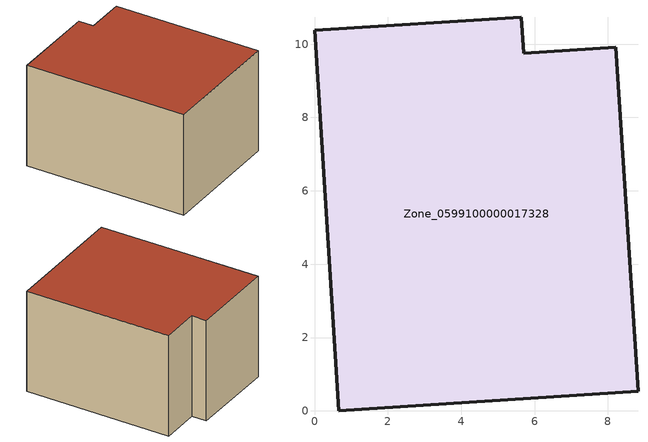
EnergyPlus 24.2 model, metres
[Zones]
Zone_0599100000017328
 floor ground (C_G): 0,10.38 5.64,10.74 5.7,9.76 8.22,9.92 8.82,0.53 0.67,0 z0
 wall outside (C_F): 5.64,10.74 0,10.38 0.67,0 8.82,0.53 8.22,9.92 5.7,9.76 5.64,10.74 z0:6.67
 roof outside (C_R): 8.82,0.53 8.22,9.92 5.7,9.76 5.64,10.74 0,10.38 0.67,0 z6.67
[BUILDING]
Pand.0599100000017328: North Axis=0; Terrain=City; Loads Convergence Tolerance Value=0.04; Temperature Convergence Tolerance Value=0.4; Solar Distribution=FullExterior; Maximum Number of Warmup Days=25; Minimum Number of Warmup Days=1
[Site:Location]
Rotterdam.The.Hague.AP_ZH_NLD Design_Conditions: Latitude=51.96; Longitude=4.45; Time Zone=1; Elevation=-4.5
[SITE:GROUNDTEMPERATURE:BUILDINGSURFACE]
18, 18, 18, 18, 18, 18, 18, 18, 18, 18, 18, 18
[MATERIAL] Thermal Absorptance=0.9; Solar Absorptance=0.7; Visible Absorptance=0.7
Name | Roughness | Thickness | Conductivity | Density | Specific Heat
G.TC.1975-1991 | MediumSmooth | 0.15 | 0.288461 | 540 | 1210
F.TC.1975-1991 | Rough | 0.3 | 0.230769 | 1920 | 840
R.TC.1975-1991 | MediumRough | 0.2 | 0.153846 | 1500 | 1000
[CONSTRUCTION]
C_G: G.TC.1975-1991
C_F: F.TC.1975-1991
C_R: R.TC.1975-1991
[ZONE]
Zone_0599100000017328: Type=1; Multiplier=1; Ceiling Height=Autocalculate; Volume=Autocalculate; Floor Area=autocalculate; Part of Total Floor Area=Yes
[ZONEINFILTRATION:DESIGNFLOWRATE]
Infil_Zone_0599100000017328: Zone or ZoneList or Space or SpaceList=Zone_0599100000017328; Schedule=AlwaysOn; Design Flow Rate Calculation Method=Flow/Area; Flow Rate per Floor Area=0.003; Constant Term Coefficient=1; Temperature Term Coefficient=0; Velocity Term Coefficient=0; Velocity Squared Term Coefficient=0
[HVACTEMPLATE:ZONE:IDEALLOADSAIRSYSTEM]
Zone_0599100000017328: Maximum Heating Supply Air Temperature=50; Minimum Cooling Supply Air Temperature=13; Maximum Heating Supply Air Humidity Ratio=0.0156; Minimum Cooling Supply Air Humidity Ratio=0.0077; Heating Limit=NoLimit; Cooling Limit=NoLimit; Dehumidification Control Type=ConstantSensibleHeatRatio; Cooling Sensible Heat Ratio=0.7; Dehumidification Setpoint=60; Humidification Control Type=None; Humidification Setpoint=30; Outdoor Air Method=None; Outdoor Air Flow Rate per Person=0.00944; Outdoor Air Flow Rate per Zone Floor Area=0; Outdoor Air Flow Rate per Zone=0; Demand Controlled Ventilation Type=None; Outdoor Air Economizer Type=NoEconomizer; Heat Recovery Type=None; Sensible Heat Recovery Effectiveness=0.7; Latent Heat Recovery Effectiveness=0.65
[ZONECONTROL:THERMOSTAT]
ThermostatControl_Zone_0599100000017328: Zone or ZoneList=Zone_0599100000017328; Control Type Schedule=DualSetpointControlType; Control 1=Thermostat_Zone_0599100000017328; Temperature Difference Between Cutout And Setpoint=0
[THERMOSTATSETPOINT:DUALSETPOINT]
Thermostat_Zone_0599100000017328: Heating Setpoint Temperature Schedule=HeatingSetpoint_Zone_0599100000017328; Cooling Setpoint Temperature Schedule=CoolingSetpoint_Zone_0599100000017328
[SCHEDULE:COMPACT]
HeatingSetpoint_Zone_0599100000017328: Through: 12/31, For: AllDays, Until: 24:00, 21
CoolingSetpoint_Zone_0599100000017328: Through: 12/31, For: AllDays, Until: 24:00, 24
DualSetpointControlType: Through: 12/31, For: AllDays, Until: 24:00, 4
AlwaysOn: Through: 12/31, For: AllDays, Until: 24:00, 1
